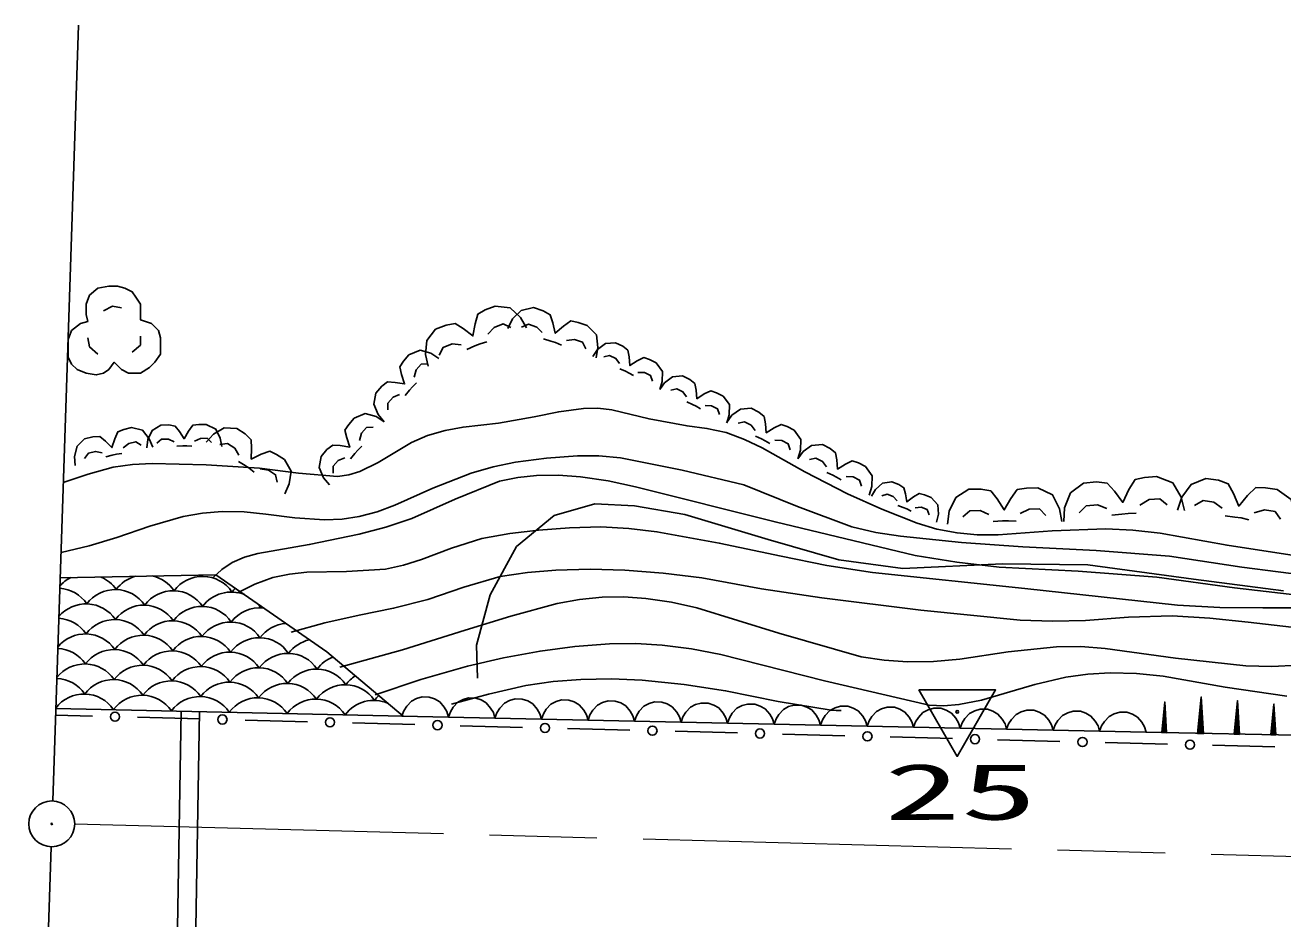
# Model space of a CAD drawing. Units: millimetres, scale not verified. Extents: x 40000 to 680000, y 20000 to 380000.
# Drawn here: x 65109 to 106043, y 274232 to 303329 of the extents above; entities that cross this region are included whole.
import ezdxf
from ezdxf.enums import TextEntityAlignment as Align

# ---------------------------------------------------------------- set-up
doc = ezdxf.new("R2010")
doc.units = ezdxf.units.MM
doc.header["$LTSCALE"] = 1000
doc.linetypes.add('CHAIN', pattern=[18.5, 12, -1.5, 3.5, -1.5])
doc.layers.add('M-BGD', color=7, linetype='Continuous', lineweight=25)
doc.layers.add('M-BMK', color=2, linetype='CHAIN', lineweight=13)
doc.styles.add('ＭＳ ゴシック', font='')
doc.styles.get('ＭＳ ゴシック').set_extended_font_data('MS Gothic')

# ---------------------------------------------------------------- blocks, each defined once
blk = doc.blocks.new('BUHIN7')
at = {"color": 7, "linetype": 'Continuous', "lineweight": 25}
for p, q in [((-16, 175), (-30, -482)), ((-10, -482), (8, 402)), ((24, 175), (10, -483)), ((-63, -286), (-67, -481)), ((-45, -482), (-36, -59)), ((30, -483), (39, -61)), ((54, -289), (50, -484))]:
    blk.add_line(p, q, dxfattribs=at)
blk.add_lwpolyline([(67, -501), (10, 500), (-88, -498)], close=True, dxfattribs=at)
blk = doc.blocks.new('BUHIN12')
at = {"color": 7, "linetype": 'Continuous', "lineweight": 25}
for p, q in [((-11, -531), (9, 443)), ((-18, 193), (-33, -530)), ((26, 192), (11, -531)), ((-70, -315), (-74, -529)), ((-49, -530), (-40, -65)), ((33, -532), (43, -67)), ((60, -318), (55, -532))]:
    blk.add_line(p, q, dxfattribs=at)
blk.add_lwpolyline([(74, -552), (11, 550), (-96, -548)], close=True, dxfattribs=at)
blk = doc.blocks.new('BUHIN13')
at = {"color": 7, "linetype": 'Continuous', "lineweight": 25}
for p, q in [((-12, -579), (10, 483)), ((-20, 210), (-36, -578)), ((28, 209), (12, -579)), ((-76, -344), (-81, -577)), ((-54, -578), (-43, -71)), ((36, -580), (47, -73)), ((65, -346), (60, -580))]:
    blk.add_line(p, q, dxfattribs=at)
blk.add_lwpolyline([(81, -602), (12, 600), (-105, -598)], close=True, dxfattribs=at)
blk = doc.blocks.new('BUHIN132')
at = {"color": 7, "linetype": 'Continuous', "lineweight": 25}
blk.add_circle((0, 0), 149, dxfattribs=at)
blk = doc.blocks.new('BUHIN151')
at = {"color": 7, "linetype": 'Continuous', "lineweight": 25}
for points in [[(-890, -1031), (-1091, -794), (-1226, -461), (-1166, -99), (-975, 122), (-787, 266), (-540, 250), (-232, 200), (-331, 502), (-388, 759), (-267, 941), (-88, 1147), (273, 1294), (627, 1195), (890, 1031)], [(527, 850), (311, 839), (150, 653), (85, 421)], [(157, 234), (26, 103), (-67, -5), (-209, -179)], [(-395, -145), (-606, -232), (-771, -423), (-774, -645)]]:
    blk.add_lwpolyline(points, dxfattribs=at)
blk = doc.blocks.new('BUHIN154')
at = {"color": 7, "linetype": 'Continuous', "lineweight": 25}
for points in [[(-1091, 540), (-931, 767), (-673, 958), (-347, 987), (-112, 870), (54, 740), (96, 523), (122, 245), (360, 399), (570, 506), (755, 441), (973, 333), (1181, 53), (1174, -276), (1091, -540)], [(-213, 309), (-336, 472), (-538, 572), (-731, 525)], [(237, -83), (95, 0), (-19, 57), (-202, 141)], [(853, -266), (795, -81), (599, 16), (384, 20)]]:
    blk.add_lwpolyline(points, dxfattribs=at)
blk = doc.blocks.new('BUHIN155')
at = {"color": 7, "linetype": 'Continuous', "lineweight": 25}
for points in [[(-1161, 590), (-987, 831), (-709, 1033), (-360, 1059), (-110, 932), (67, 792), (109, 558), (133, 261), (390, 422), (615, 534), (813, 463), (1045, 345), (1264, 44), (1253, -309), (1161, -590)], [(-225, 333), (-355, 509), (-569, 618), (-776, 570)], [(253, -92), (102, -1), (-20, 61), (-214, 153)], [(909, -294), (850, -96), (641, 10), (411, 18)]]:
    blk.add_lwpolyline(points, dxfattribs=at)
blk = doc.blocks.new('BUHIN268')
at = {"color": 7, "linetype": 'Continuous', "lineweight": 25}
blk.add_lwpolyline([(757, -17), (704, 159), (616, 308), (472, 478), (308, 573), (131, 633), (-103, 638), (-283, 586), (-451, 498), (-602, 335), (-693, 189), (-757, 17)], dxfattribs=at)
blk = doc.blocks.new('BUHIN387')
at = {"color": 7, "linetype": 'Continuous', "lineweight": 25}
for radius in [746, 22.5]:
    blk.add_circle((0, 0), radius, dxfattribs=at)

msp = doc.modelspace()

# ---------------------------------------------------------------- linework, layer by layer
at = {"layer": 'M-BGD'}
for p, q in [((66005, 278074), (66846, 303329)), ((81097, 286358), (82326, 287367)), ((82326, 287367), (83651, 287746)), ((83651, 287746), (84943, 287683)), ((84943, 287683), (86583, 287399)), ((86583, 287399), (89294, 286579)), ((89294, 286579), (91596, 285917)), ((80245, 284782), (81097, 286358)), ((91596, 285917), (93677, 285633)), ((93677, 285633), (96924, 285791)), ((96924, 285791), (99699, 285759)), ((99699, 285759), (103135, 285286)), ((66247, 285335), (71319, 285434)), ((71319, 285434), (74924, 282923)), ((103135, 285286), (106067, 284908)), ((79804, 283142), (80245, 284782)), ((74924, 282923), (77410, 280835)), ((79836, 282070), (79804, 283142)), ((66098, 280863), (67297, 280831)), ((77410, 280835), (66106, 281083)), ((70182, 280990), (70055, 273102)), ((70781, 280981), (70655, 273092)), ((101594, 280306), (77372, 280836)), ((68766, 280793), (70795, 280740)), ((72265, 280702), (74294, 280649)), ((75764, 280611), (77793, 280558)), ((79263, 280520), (81292, 280467)), ((82761, 280429), (84791, 280376)), ((86260, 280337), (88289, 280285)), ((89759, 280246), (91788, 280194)), ((93258, 280155), (95287, 280102)), ((96757, 280064), (98786, 280011)), ((138337, 279559), (101584, 280306)), ((100255, 279973), (102285, 279920)), ((103754, 279882), (105784, 279829)), ((65109, 251155), (65956, 276575))]:
    msp.add_line(p, q, dxfattribs=at)
for points in [[(67147, 293679), (67095, 293912), (67095, 294242), (67207, 294534), (67477, 294767), (67830, 294827), (68115, 294827), (68355, 294767), (68595, 294647), (68707, 294474), (68865, 294242), (68865, 293972), (68865, 293732), (69217, 293619), (69450, 293387), (69510, 293147), (69510, 292622), (69330, 292352), (69157, 292179), (68865, 291999), (68475, 291999), (68242, 292119), (68010, 292352), (67830, 292119), (67657, 291999), (67425, 291939), (67095, 291999), (66802, 292119), (66622, 292292), (66510, 292524), (66510, 293094), (66622, 293387), (66915, 293619)], [(94197, 281688), (96691, 281688), (95447, 279519)]]:
    msp.add_lwpolyline(points, close=True, dxfattribs=at)
for points in [[(68242, 294122), (67950, 294182), (67657, 294024)], [(78222, 292229), (78139, 292611), (78185, 293062), (78466, 293428), (78810, 293562), (79104, 293611), (79370, 293447), (79683, 293210), (79751, 293604), (79839, 293924), (80083, 294055), (80403, 294179), (80892, 294129), (81228, 293808), (81424, 293470)], [(80814, 293455), (80973, 293762), (81258, 294043), (81657, 294135), (81967, 294031), (82195, 293899), (82284, 293638), (82363, 293299), (82632, 293530), (82872, 293698), (83112, 293650), (83400, 293553), (83705, 293244), (83753, 292835), (83696, 292495)], [(80912, 293483), (80665, 293599), (80377, 293487), (80167, 293268)], [(81938, 293321), (81758, 293501), (81491, 293590), (81261, 293498)], [(67147, 293147), (67207, 292854), (67477, 292622)], [(68595, 292682), (68865, 292914), (68865, 293207)], [(82562, 292912), (82372, 292992), (82221, 293042), (81981, 293114)], [(83355, 292792), (83251, 293011), (82992, 293097), (82725, 293066)], [(79298, 292922), (79011, 292949), (78715, 292834), (78580, 292589)], [(80136, 293017), (79913, 292949), (79745, 292884), (79484, 292773)], [(66350, 288436), (67155, 288715), (67969, 288934), (68598, 289027), (69246, 289062), (70999, 289016), (72735, 288910), (74003, 288739), (75272, 288630), (75643, 288683), (76001, 288794), (76596, 289087), (77190, 289448), (77684, 289738), (78205, 289972), (78775, 290136), (79362, 290242), (80513, 290375), (81674, 290571), (82476, 290741), (83283, 290850), (83743, 290855), (84201, 290800), (85418, 290511), (86654, 290280), (87298, 290201), (87925, 290063), (88520, 289843), (89098, 289564), (90482, 288787), (91878, 288073), (92990, 287569), (94142, 287113), (94785, 286924), (95438, 286796), (96099, 286736), (96777, 286736), (98533, 286866), (100278, 286934), (101161, 286890), (102050, 286785), (104228, 286394), (106413, 286063)], [(66740, 288991), (66716, 289285), (66797, 289617), (67045, 289863), (67316, 289928), (67541, 289934), (67723, 289785), (67933, 289575), (68024, 289863), (68122, 290093), (68318, 290166), (68570, 290226), (68931, 290139), (69149, 289865), (69261, 289591)], [(69067, 289567), (69105, 289842), (69247, 290132), (69525, 290307), (69788, 290311), (69996, 290272), (70133, 290097), (70283, 289862), (70426, 290108), (70563, 290300), (70758, 290327), (71002, 290331), (71316, 290178), (71461, 289881), (71508, 289607)], [(69955, 289765), (69771, 289853), (69545, 289850), (69394, 289719)], [(71170, 289742), (71034, 289880), (70814, 289876), (70620, 289782)], [(71000, 289754), (71234, 290013), (71585, 290213), (71997, 290199), (72273, 290019), (72461, 289831), (72480, 289553), (72470, 289202), (72791, 289357), (73069, 289459), (73291, 289350), (73547, 289182), (73764, 288802), (73705, 288391), (73561, 288074)], [(67615, 289399), (67403, 289449), (67170, 289393), (67044, 289223)], [(68880, 289654), (68706, 289766), (68480, 289712), (68300, 289569)], [(70538, 289622), (70373, 289631), (70244, 289629), (70043, 289620)], [(72061, 289333), (71932, 289555), (71695, 289711), (71447, 289681)], [(66276, 286161), (67194, 286375), (68097, 286649), (69162, 287016), (70251, 287328), (70884, 287443), (71521, 287499), (72236, 287484), (72947, 287409), (73891, 287286), (74854, 287222), (75424, 287245), (75983, 287328), (76566, 287483), (77145, 287700), (78374, 288249), (79622, 288741), (80338, 288948), (81070, 289097), (82073, 289231), (83082, 289306), (83780, 289306), (84484, 289244), (86495, 288836), (88501, 288366), (90248, 287653), (92016, 286996), (92801, 286812), (93598, 286687), (95582, 286486), (97580, 286344), (99965, 286223), (102355, 286041), (104703, 285681), (107073, 285379)], [(68251, 289384), (68078, 289356), (67946, 289325), (67739, 289269)], [(72564, 288774), (72400, 288900), (72265, 288988), (72050, 289121)], [(71217, 285331), (71514, 285605), (71847, 285830), (72246, 286002), (72684, 286124), (74354, 286415), (75975, 286757), (76843, 286982), (77696, 287265), (79109, 287900), (80546, 288481), (81142, 288601), (81750, 288662), (82468, 288672), (83186, 288621), (84085, 288489), (84976, 288297), (89516, 287154), (94076, 286067), (95437, 285843), (96807, 285678), (99377, 285547), (101947, 285356), (104466, 285007), (106995, 284717)], [(73306, 288452), (73261, 288692), (73031, 288843), (72763, 288881)], [(98910, 287169), (98938, 287618), (99132, 288101), (99558, 288418), (99981, 288456), (100321, 288418), (100563, 288153), (100834, 287792), (101034, 288206), (101232, 288531), (101543, 288600), (101936, 288636), (102460, 288426), (102730, 287965), (102840, 287530)], [(92653, 287989), (92785, 288213), (93011, 288412), (93314, 288464), (93542, 288374), (93707, 288265), (93763, 288065), (93808, 287808), (94020, 287969), (94207, 288085), (94385, 288039), (94597, 287955), (94813, 287710), (94832, 287402), (94774, 287149)], [(95125, 287086), (95181, 287506), (95395, 287948), (95818, 288218), (96218, 288226), (96536, 288168), (96746, 287903), (96977, 287544), (97193, 287921), (97400, 288215), (97697, 288258), (98070, 288266), (98549, 288034), (98773, 287583), (98847, 287166)], [(102619, 287537), (102753, 287958), (103054, 288374), (103538, 288574), (103951, 288509), (104267, 288391), (104435, 288079), (104607, 287669), (104898, 288017), (105165, 288280), (105478, 288270), (105863, 288210), (106313, 287884), (106461, 287379), (106461, 286936)], [(93491, 287842), (93363, 287984), (93167, 288062), (92990, 288003)], [(102279, 287706), (102042, 287912), (101688, 287880), (101387, 287704)], [(104066, 287606), (103800, 287795), (103445, 287850), (103173, 287686)], [(93942, 287509), (93803, 287577), (93691, 287621), (93514, 287685)], [(94531, 287386), (94463, 287555), (94272, 287630), (94071, 287618)], [(96478, 287394), (96196, 287528), (95851, 287520), (95623, 287320)], [(98331, 287369), (98122, 287578), (97787, 287571), (97492, 287425)], [(100317, 287596), (100009, 287716), (99646, 287683), (99419, 287454)], [(101273, 287436), (101006, 287431), (100800, 287412), (100476, 287372)], [(105967, 287240), (105790, 287494), (105444, 287548), (105114, 287452)], [(72021, 284849), (72589, 285127), (73174, 285344), (73715, 285458), (74272, 285514), (75565, 285538), (76835, 285621), (77425, 285746), (78014, 285933), (78982, 286300), (79976, 286610), (80888, 286775), (81822, 286883), (82831, 286967), (83841, 286990), (84758, 286942), (85671, 286834), (87697, 286465), (89718, 286035), (91199, 285740), (92688, 285505), (97644, 284982), (102609, 284445), (103993, 284371), (105389, 284357), (107286, 284361)], [(97367, 287181), (97115, 287194), (96920, 287190), (96613, 287174)], [(104941, 287223), (104685, 287283), (104483, 287314), (104164, 287354)], [(73764, 283561), (74864, 283870), (75984, 284122), (77102, 284343), (78215, 284625), (79384, 285031), (80568, 285378), (81462, 285509), (82377, 285582), (83495, 285614), (84622, 285586), (85877, 285489), (87134, 285331), (89077, 284977), (91039, 284681), (94260, 284286), (97489, 283952), (98547, 283921), (99615, 283949), (101022, 284051), (102438, 284093), (103672, 284021), (104915, 283888), (106325, 283727)], [(75349, 282423), (77394, 282995), (79433, 283627), (80915, 284090), (82427, 284499), (83153, 284634), (83885, 284709), (84593, 284718), (85312, 284666), (86148, 284539), (86974, 284353), (89634, 283528), (92316, 282761), (93066, 282650), (93822, 282600), (94673, 282615), (95534, 282691), (97103, 282922), (98675, 283093), (99468, 283096), (100263, 283039), (102549, 282723), (104843, 282466), (105687, 282449), (106543, 282491)], [(76499, 281528), (77988, 282021), (79503, 282459), (80681, 282732), (81869, 282947), (82998, 283094), (84133, 283181), (84981, 283193), (85837, 283145), (86796, 283021), (87756, 282836), (91127, 281984), (94527, 281187), (95009, 281166), (95501, 281206), (96236, 281356), (96974, 281569), (97971, 281864), (98977, 282099), (99691, 282198), (100421, 282237), (101282, 282215), (102145, 282132), (104161, 281779), (106178, 281486)], [(78985, 281218), (80187, 281552), (81402, 281827), (82291, 281958), (83190, 282029), (84191, 282044), (85190, 281999), (86554, 281858), (87908, 281658), (89619, 281313), (91344, 281029), (91502, 281019), (91671, 281010)]]:
    msp.add_lwpolyline(points, dxfattribs=at)
msp.add_circle((95447, 280969), 43.8, dxfattribs=at)
for centre, start, end in [((67112, 284310), 116.5719, 139.2264), ((67112, 284310), 33.9116, 65.6747), ((68997, 284269), 104.9723, 143.5702), ((68997, 284269), 33.9116, 77.2742), ((70882, 284227), 33.9116, 143.5702), ((66158, 283842), 33.9116, 86.146), ((68044, 283800), 33.9116, 143.5702), ((69929, 283759), 33.9116, 143.5702), ((72768, 284186), 135.3449, 143.5702), ((71814, 283718), 67.8103, 143.5702), ((71814, 283718), 33.9116, 42.4712), ((67090, 283332), 33.9116, 140.1107), ((68976, 283291), 33.9116, 143.5702), ((70861, 283249), 33.9116, 143.5702), ((72746, 283208), 83.9259, 143.5702), ((66137, 282864), 33.9116, 86.6957), ((68022, 282822), 33.9116, 143.5702), ((69908, 282781), 33.9116, 143.5702), ((71793, 282740), 33.9116, 143.5702), ((73678, 282698), 94.1348, 143.5702), ((67069, 282354), 33.9116, 141.0087), ((68954, 282313), 33.9116, 143.5702), ((70839, 282271), 33.9116, 143.5702), ((72725, 282230), 33.9116, 143.5702), ((74610, 282189), 102.4539, 143.5702), ((66115, 281886), 33.9116, 87.2452), ((68001, 281844), 33.9116, 143.5702), ((69886, 281803), 33.9116, 143.5702), ((71771, 281762), 33.9116, 143.5702), ((73657, 281720), 33.9116, 143.5702), ((67047, 281376), 33.9116, 141.9321), ((68933, 281335), 33.9116, 143.5702), ((70818, 281293), 33.9116, 143.5702), ((75542, 281679), 111.2067, 143.5702), ((66094, 280908), 33.9116, 87.7911), ((72703, 281252), 33.9116, 143.5702), ((74589, 281211), 33.9116, 143.5702), ((76474, 281169), 122.5206, 143.5702), ((67979, 280867), 33.9116, 143.5702), ((69865, 280825), 33.9116, 143.5702), ((71750, 280784), 33.9116, 143.5702), ((73635, 280742), 33.9116, 143.5702), ((75521, 280701), 33.9116, 143.5702), ((67026, 280398), 33.9116, 142.8738), ((68911, 280357), 33.9116, 143.5702), ((70796, 280316), 33.9116, 143.5702), ((72682, 280274), 33.9116, 143.5702), ((74567, 280233), 33.9116, 143.5702), ((76453, 280191), 66.0278, 143.5702), ((77406, 280659), 133.1625, 143.5702)]:
    msp.add_arc(centre, 1154, start, end, dxfattribs=at)
at = {"layer": 'M-BMK'}
msp.add_line((66725, 277325), (165242, 274707), dxfattribs=at)

# ---------------------------------------------------------------- block references
at = {"layer": 'M-BGD', "rotation": 359.99994}
for name, p in [('BUHIN151', (77688, 291449)), ('BUHIN154', (84671, 292002)), ('BUHIN154', (86852, 290921)), ('BUHIN151', (75907, 289388)), ('BUHIN155', (89095, 289795)), ('BUHIN155', (91416, 288614)), ('BUHIN268', (78129, 280820)), ('BUHIN268', (79643, 280786)), ('BUHIN268', (81157, 280753)), ('BUHIN268', (82671, 280720)), ('BUHIN268', (84185, 280687)), ('BUHIN268', (85699, 280654)), ('BUHIN268', (87212, 280621)), ('BUHIN268', (88726, 280588)), ('BUHIN7', (102187, 280793)), ('BUHIN13', (103375, 280859)), ('BUHIN12', (104559, 280790)), ('BUHIN7', (105744, 280722)), ('BUHIN132', (68031, 280812)), ('BUHIN132', (71530, 280721)), ('BUHIN268', (90240, 280555)), ('BUHIN268', (91754, 280521)), ('BUHIN268', (93268, 280488)), ('BUHIN268', (94782, 280455)), ('BUHIN268', (96296, 280422)), ('BUHIN268', (97809, 280389)), ('BUHIN268', (99323, 280356)), ('BUHIN268', (100837, 280323)), ('BUHIN132', (75029, 280630)), ('BUHIN132', (78528, 280539)), ('BUHIN132', (82027, 280448)), ('BUHIN132', (85525, 280357)), ('BUHIN132', (89024, 280266)), ('BUHIN132', (92523, 280174)), ('BUHIN132', (96022, 280083)), ('BUHIN132', (99521, 279992)), ('BUHIN132', (103019, 279901)), ('BUHIN387', (65975, 277324))]:
    msp.add_blockref(name, p, dxfattribs=at)

# ---------------------------------------------------------------- texts
at = {"layer": 'M-BGD', "style": 'ＭＳ ゴシック', "width": 2}
msp.add_text('25', height=1833, rotation=0.1, dxfattribs=at).set_placement((93065, 276903), align=Align.BOTTOM_LEFT)

doc.saveas('drawing.dxf')
